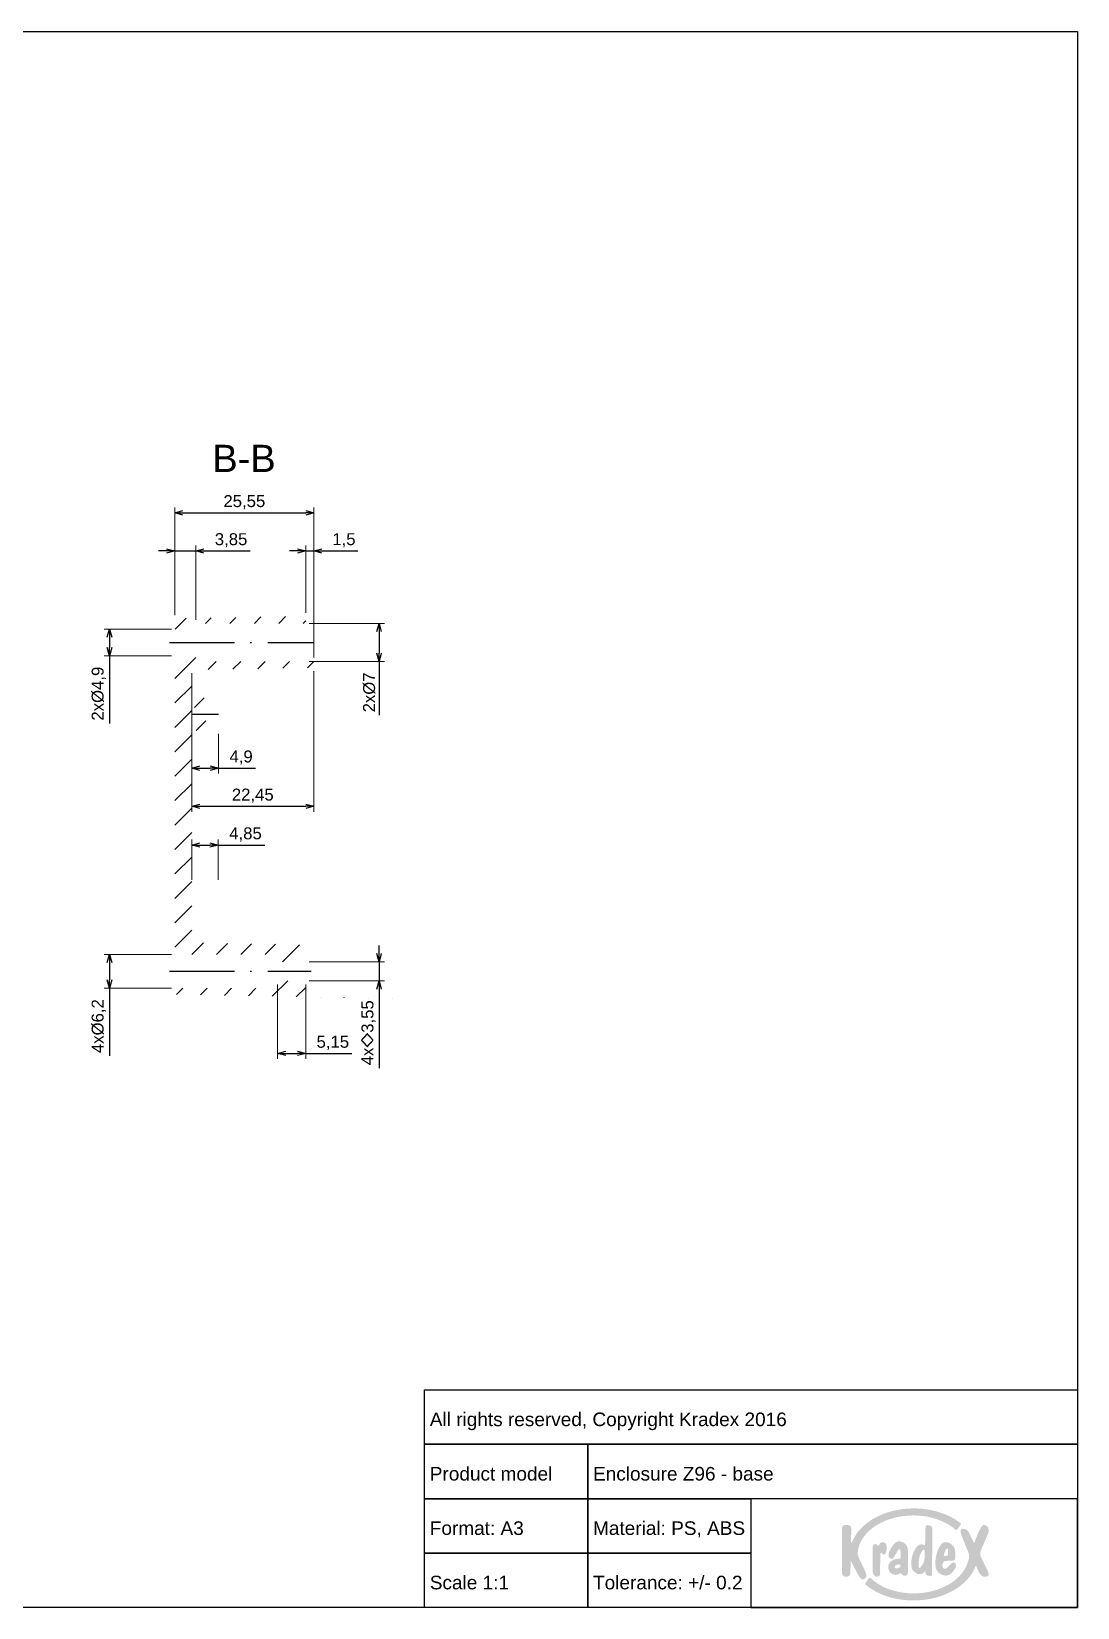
# Paper-space layout 'Base' of a CAD drawing. Header units: millimetres. Extents: x 0 to 414, y 1 to 290.
# Drawn here: x 221.3 to 413.5, y 0.5 to 290.2 of the extents above; entities that cross this region are included whole.
import ezdxf

# ---------------------------------------------------------------- set-up
doc = ezdxf.new("R2010")
doc.units = ezdxf.units.MM
doc.linetypes.add('ACAD_ISO10W100', pattern=[18, 12, -3, 0, -3])
for name, color, linetype, lineweight in [('MD_Annotation', 7, 'Continuous', 25), ('MD_Axes', 7, 'ACAD_ISO10W100', 25), ('MD_Hatching', 7, 'Continuous', 25)]:
    doc.layers.add(name, color=color, linetype=linetype, lineweight=lineweight)
doc.layers.add('Tabelka', color=7, linetype='Continuous')
doc.styles.get("Standard").update_dxf_attribs({"font": 'arial.ttf'})
doc.dimstyles.new('ISO-25', dxfattribs={"dimtxt": 2.2, "dimasz": 1.5, "dimexe": 1, "dimexo": 0.625, "dimtad": 1, "dimrnd": 0.05, "dimtxsty": 'Standard', "dimblk": 'OPEN30', "dimcen": 2.5, "dimadec": 0, "dimazin": 0, "dimtfac": 1, "dimtmove": 0, "dimatfit": 3, "dimfxl": 1, "dimlwe": 18, "dimarcsym": 0})

# ---------------------------------------------------------------- blocks, each defined once
blk = doc.blocks.new('_Open30')
at = {"color": 0, "linetype": 'ByBlock', "lineweight": -2}
for p, q in [((-1, 0.27), (0, 0)), ((0, 0), (-1, -0.27)), ((0, 0), (-1, 0))]:
    blk.add_line(p, q, dxfattribs=at)
blk = doc.blocks.new('*D53')
at = {"layer": 'Defpoints', "color": 0, "transparency": 16777216}
for p in [(247.62, 180.37), (235.62, 175.47), (247.62, 175.47)]:
    blk.add_point(p, dxfattribs=at)
at = {"layer": 'MD_Annotation', "color": 0, "lineweight": 18, "transparency": 16777216}
for p, q in [((247, 180.37), (234.62, 180.37)), ((247, 175.47), (234.62, 175.47))]:
    blk.add_line(p, q, dxfattribs=at)
at = {"layer": 'MD_Annotation', "color": 0, "lineweight": -2, "transparency": 16777216}
for p, q in [((235.62, 178.87), (235.62, 176.97)), ((235.62, 175.47), (235.62, 163.03))]:
    blk.add_line(p, q, dxfattribs=at)
at = {"layer": 'MD_Annotation', "color": 0, "lineweight": -2, "transparency": 16777216, "xscale": 1.5, "yscale": 1.5, "zscale": 1.5}
for p, rotation in [((235.62, 180.37), 90), ((235.62, 175.47), 270)]:
    blk.add_blockref('_Open30', p, dxfattribs=dict(at, rotation=rotation))
at = {"layer": 'MD_Annotation', "color": 0, "transparency": 16777216, "insert": (233.64, 168.5), "char_height": 2.2, "attachment_point": 5, "rotation": 90}
blk.add_mtext('2x%%C4,9', dxfattribs=at)
blk = doc.blocks.new('*D54')
at = {"layer": 'Defpoints', "color": 0, "transparency": 16777216}
for p in [(271.67, 181.42), (271.67, 174.42), (285.17, 174.42)]:
    blk.add_point(p, dxfattribs=at)
at = {"layer": 'MD_Annotation', "color": 0, "lineweight": 18, "transparency": 16777216}
for p, q in [((272.3, 181.42), (286.17, 181.42)), ((272.3, 174.42), (286.17, 174.42))]:
    blk.add_line(p, q, dxfattribs=at)
at = {"layer": 'MD_Annotation', "color": 0, "lineweight": -2, "transparency": 16777216}
for p, q in [((285.17, 179.92), (285.17, 175.92)), ((285.17, 174.42), (285.17, 164.55))]:
    blk.add_line(p, q, dxfattribs=at)
at = {"layer": 'MD_Annotation', "color": 0, "lineweight": -2, "transparency": 16777216, "xscale": 1.5, "yscale": 1.5, "zscale": 1.5}
for p, rotation in [((285.17, 181.42), 90), ((285.17, 174.42), 270)]:
    blk.add_blockref('_Open30', p, dxfattribs=dict(at, rotation=rotation))
at = {"layer": 'MD_Annotation', "color": 0, "transparency": 16777216, "insert": (283.36, 168.73), "char_height": 2.2, "attachment_point": 5, "rotation": 90}
blk.add_mtext('2x%%C7', dxfattribs=at)
blk = doc.blocks.new('*D55')
at = {"layer": 'Defpoints', "color": 0, "transparency": 16777216}
for p in [(247.62, 120.57), (235.62, 114.37), (247.62, 114.37)]:
    blk.add_point(p, dxfattribs=at)
at = {"layer": 'MD_Annotation', "color": 0, "lineweight": 18, "transparency": 16777216}
for p, q in [((247, 120.57), (234.62, 120.57)), ((247, 114.37), (234.62, 114.37))]:
    blk.add_line(p, q, dxfattribs=at)
at = {"layer": 'MD_Annotation', "color": 0, "lineweight": -2, "transparency": 16777216}
for p, q in [((235.62, 119.07), (235.62, 115.87)), ((235.62, 114.37), (235.62, 101.91))]:
    blk.add_line(p, q, dxfattribs=at)
at = {"layer": 'MD_Annotation', "color": 0, "lineweight": -2, "transparency": 16777216, "xscale": 1.5, "yscale": 1.5, "zscale": 1.5}
for p, rotation in [((235.62, 120.57), 90), ((235.62, 114.37), 270)]:
    blk.add_blockref('_Open30', p, dxfattribs=dict(at, rotation=rotation))
at = {"layer": 'MD_Annotation', "color": 0, "transparency": 16777216, "insert": (233.64, 107.39), "char_height": 2.2, "attachment_point": 5, "rotation": 90}
blk.add_mtext('4x%%C6,2', dxfattribs=at)
blk = doc.blocks.new('*D56')
at = {"layer": 'Defpoints', "color": 0, "transparency": 16777216}
for p in [(271.67, 119.23), (271.67, 115.7), (285.17, 115.7)]:
    blk.add_point(p, dxfattribs=at)
at = {"layer": 'MD_Annotation', "color": 0, "lineweight": -2, "transparency": 16777216}
for p, q in [((285.17, 120.73), (285.17, 122.23)), ((285.17, 119.23), (285.17, 115.7)), ((285.17, 114.2), (285.17, 99.65))]:
    blk.add_line(p, q, dxfattribs=at)
at = {"layer": 'MD_Annotation', "color": 0, "lineweight": 18, "transparency": 16777216}
for p, q in [((272.3, 119.23), (286.17, 119.23)), ((272.3, 115.7), (286.17, 115.7))]:
    blk.add_line(p, q, dxfattribs=at)
at = {"layer": 'MD_Annotation', "color": 0, "lineweight": -2, "transparency": 16777216, "xscale": 1.5, "yscale": 1.5, "zscale": 1.5}
for p, rotation in [((285.17, 119.23), 270), ((285.17, 115.7), 90)]:
    blk.add_blockref('_Open30', p, dxfattribs=dict(at, rotation=rotation))
at = {"layer": 'MD_Annotation', "color": 0, "transparency": 16777216, "insert": (283.22, 106.17), "char_height": 2.2, "attachment_point": 5, "rotation": 90}
blk.add_mtext('4x{\\W1.8;◊}3,55', dxfattribs=at)
blk = doc.blocks.new('*D57')
at = {"layer": 'Defpoints', "color": 0, "transparency": 16777216}
for p in [(251.47, 194.74), (247.62, 182.32), (251.47, 181.42)]:
    blk.add_point(p, dxfattribs=at)
at = {"layer": 'MD_Annotation', "color": 0, "lineweight": -2, "transparency": 16777216}
for p, q in [((246.12, 194.74), (244.62, 194.74)), ((247.62, 194.74), (251.47, 194.74)), ((252.97, 194.74), (261.45, 194.74))]:
    blk.add_line(p, q, dxfattribs=at)
at = {"layer": 'MD_Annotation', "color": 0, "lineweight": 18, "transparency": 16777216}
for p, q in [((247.62, 182.94), (247.62, 195.74)), ((251.47, 182.04), (251.47, 195.74))]:
    blk.add_line(p, q, dxfattribs=at)
at = {"layer": 'MD_Annotation', "color": 0, "lineweight": -2, "transparency": 16777216, "xscale": 1.5, "yscale": 1.5, "zscale": 1.5}
blk.add_blockref('_Open30', (247.62, 194.74), dxfattribs=at)
at = {"layer": 'MD_Annotation', "color": 0, "lineweight": -2, "transparency": 16777216, "xscale": 1.5, "yscale": 1.5, "zscale": 1.5, "rotation": 180}
blk.add_blockref('_Open30', (251.47, 194.74), dxfattribs=at)
at = {"layer": 'MD_Annotation', "color": 0, "transparency": 16777216, "insert": (257.96, 196.69), "char_height": 2.2, "attachment_point": 5}
blk.add_mtext('3,85', dxfattribs=at)
blk = doc.blocks.new('*D58')
at = {"layer": 'Defpoints', "color": 0, "transparency": 16777216}
for p in [(273.17, 201.74), (247.62, 182.32), (273.17, 174.54)]:
    blk.add_point(p, dxfattribs=at)
at = {"layer": 'MD_Annotation', "color": 0, "lineweight": 18, "transparency": 16777216}
for p, q in [((247.62, 182.94), (247.62, 202.74)), ((273.17, 175.17), (273.17, 202.74))]:
    blk.add_line(p, q, dxfattribs=at)
at = {"layer": 'MD_Annotation', "color": 0, "lineweight": -2, "transparency": 16777216}
blk.add_line((249.12, 201.74), (271.67, 201.74), dxfattribs=at)
at = {"layer": 'MD_Annotation', "color": 0, "lineweight": -2, "transparency": 16777216, "xscale": 1.5, "yscale": 1.5, "zscale": 1.5, "rotation": 180}
blk.add_blockref('_Open30', (247.62, 201.74), dxfattribs=at)
at = {"layer": 'MD_Annotation', "color": 0, "lineweight": -2, "transparency": 16777216, "xscale": 1.5, "yscale": 1.5, "zscale": 1.5}
blk.add_blockref('_Open30', (273.17, 201.74), dxfattribs=at)
at = {"layer": 'MD_Annotation', "color": 0, "transparency": 16777216, "insert": (260.4, 203.69), "char_height": 2.2, "attachment_point": 5}
blk.add_mtext('25,55', dxfattribs=at)
blk = doc.blocks.new('*D59')
at = {"layer": 'Defpoints', "color": 0, "transparency": 16777216}
for p in [(273.17, 194.74), (271.67, 182.74), (273.17, 174.54)]:
    blk.add_point(p, dxfattribs=at)
at = {"layer": 'MD_Annotation', "color": 0, "lineweight": -2, "transparency": 16777216}
for p, q in [((270.17, 194.74), (268.67, 194.74)), ((271.67, 194.74), (273.17, 194.74)), ((274.67, 194.74), (281.24, 194.74))]:
    blk.add_line(p, q, dxfattribs=at)
at = {"layer": 'MD_Annotation', "color": 0, "lineweight": 18, "transparency": 16777216}
for p, q in [((271.67, 183.37), (271.67, 195.74)), ((273.17, 175.17), (273.17, 195.74))]:
    blk.add_line(p, q, dxfattribs=at)
at = {"layer": 'MD_Annotation', "color": 0, "lineweight": -2, "transparency": 16777216, "xscale": 1.5, "yscale": 1.5, "zscale": 1.5}
blk.add_blockref('_Open30', (271.67, 194.74), dxfattribs=at)
at = {"layer": 'MD_Annotation', "color": 0, "lineweight": -2, "transparency": 16777216, "xscale": 1.5, "yscale": 1.5, "zscale": 1.5, "rotation": 180}
blk.add_blockref('_Open30', (273.17, 194.74), dxfattribs=at)
at = {"layer": 'MD_Annotation', "color": 0, "transparency": 16777216, "insert": (278.7, 196.69), "char_height": 2.2, "attachment_point": 5}
blk.add_mtext('1,5', dxfattribs=at)
blk = doc.blocks.new('*D60')
at = {"layer": 'Defpoints', "color": 0, "transparency": 16777216}
for p in [(250.72, 172.87), (273.17, 173.24), (273.17, 147.79)]:
    blk.add_point(p, dxfattribs=at)
at = {"layer": 'MD_Annotation', "color": 0, "lineweight": 18, "transparency": 16777216}
for p, q in [((250.72, 172.24), (250.72, 146.79)), ((273.17, 172.62), (273.17, 146.79))]:
    blk.add_line(p, q, dxfattribs=at)
at = {"layer": 'MD_Annotation', "color": 0, "lineweight": -2, "transparency": 16777216}
blk.add_line((252.22, 147.79), (271.67, 147.79), dxfattribs=at)
at = {"layer": 'MD_Annotation', "color": 0, "lineweight": -2, "transparency": 16777216, "xscale": 1.5, "yscale": 1.5, "zscale": 1.5, "rotation": 180}
blk.add_blockref('_Open30', (250.72, 147.79), dxfattribs=at)
at = {"layer": 'MD_Annotation', "color": 0, "lineweight": -2, "transparency": 16777216, "xscale": 1.5, "yscale": 1.5, "zscale": 1.5}
blk.add_blockref('_Open30', (273.17, 147.79), dxfattribs=at)
at = {"layer": 'MD_Annotation', "color": 0, "transparency": 16777216, "insert": (261.95, 149.74), "char_height": 2.2, "attachment_point": 5}
blk.add_mtext('22,45', dxfattribs=at)
blk = doc.blocks.new('*D61')
at = {"layer": 'Defpoints', "color": 0, "transparency": 16777216}
for p in [(250.72, 161.72), (255.62, 161.72), (255.62, 154.81)]:
    blk.add_point(p, dxfattribs=at)
at = {"layer": 'MD_Annotation', "color": 0, "lineweight": 18, "transparency": 16777216}
for p, q in [((250.72, 161.09), (250.72, 153.81)), ((255.62, 161.09), (255.62, 153.81))]:
    blk.add_line(p, q, dxfattribs=at)
at = {"layer": 'MD_Annotation', "color": 0, "lineweight": -2, "transparency": 16777216}
for p, q in [((252.22, 154.81), (254.12, 154.81)), ((255.62, 154.81), (262.47, 154.81))]:
    blk.add_line(p, q, dxfattribs=at)
at = {"layer": 'MD_Annotation', "color": 0, "lineweight": -2, "transparency": 16777216, "xscale": 1.5, "yscale": 1.5, "zscale": 1.5, "rotation": 180}
blk.add_blockref('_Open30', (250.72, 154.81), dxfattribs=at)
at = {"layer": 'MD_Annotation', "color": 0, "lineweight": -2, "transparency": 16777216, "xscale": 1.5, "yscale": 1.5, "zscale": 1.5}
blk.add_blockref('_Open30', (255.62, 154.81), dxfattribs=at)
at = {"layer": 'MD_Annotation', "color": 0, "transparency": 16777216, "insert": (259.8, 156.75), "char_height": 2.2, "attachment_point": 5}
blk.add_mtext('4,9', dxfattribs=at)
blk = doc.blocks.new('*D62')
at = {"layer": 'Defpoints', "color": 0, "transparency": 16777216}
for p in [(255.57, 140.67), (250.72, 133.67), (255.57, 133.67)]:
    blk.add_point(p, dxfattribs=at)
at = {"layer": 'MD_Annotation', "color": 0, "lineweight": 18, "transparency": 16777216}
for p, q in [((250.72, 134.29), (250.72, 141.67)), ((255.57, 134.29), (255.57, 141.67))]:
    blk.add_line(p, q, dxfattribs=at)
at = {"layer": 'MD_Annotation', "color": 0, "lineweight": -2, "transparency": 16777216}
for p, q in [((252.22, 140.67), (254.07, 140.67)), ((255.57, 140.67), (264.14, 140.67))]:
    blk.add_line(p, q, dxfattribs=at)
at = {"layer": 'MD_Annotation', "color": 0, "lineweight": -2, "transparency": 16777216, "xscale": 1.5, "yscale": 1.5, "zscale": 1.5, "rotation": 180}
blk.add_blockref('_Open30', (250.72, 140.67), dxfattribs=at)
at = {"layer": 'MD_Annotation', "color": 0, "lineweight": -2, "transparency": 16777216, "xscale": 1.5, "yscale": 1.5, "zscale": 1.5}
blk.add_blockref('_Open30', (255.57, 140.67), dxfattribs=at)
at = {"layer": 'MD_Annotation', "color": 0, "transparency": 16777216, "insert": (260.61, 142.62), "char_height": 2.2, "attachment_point": 5}
blk.add_mtext('4,85', dxfattribs=at)
blk = doc.blocks.new('*D63')
at = {"layer": 'Defpoints', "color": 0, "transparency": 16777216}
for p in [(266.52, 115.7), (271.67, 115.7), (271.67, 102.37)]:
    blk.add_point(p, dxfattribs=at)
at = {"layer": 'MD_Annotation', "color": 0, "lineweight": 18, "transparency": 16777216}
for p, q in [((266.52, 115.07), (266.52, 101.37)), ((271.67, 115.07), (271.67, 101.37))]:
    blk.add_line(p, q, dxfattribs=at)
at = {"layer": 'MD_Annotation', "color": 0, "lineweight": -2, "transparency": 16777216}
for p, q in [((268.02, 102.37), (270.17, 102.37)), ((271.67, 102.37), (280.15, 102.37))]:
    blk.add_line(p, q, dxfattribs=at)
at = {"layer": 'MD_Annotation', "color": 0, "lineweight": -2, "transparency": 16777216, "xscale": 1.5, "yscale": 1.5, "zscale": 1.5, "rotation": 180}
blk.add_blockref('_Open30', (266.52, 102.37), dxfattribs=at)
at = {"layer": 'MD_Annotation', "color": 0, "lineweight": -2, "transparency": 16777216, "xscale": 1.5, "yscale": 1.5, "zscale": 1.5}
blk.add_blockref('_Open30', (271.67, 102.37), dxfattribs=at)
at = {"layer": 'MD_Annotation', "color": 0, "transparency": 16777216, "insert": (276.66, 104.31), "char_height": 2.2, "attachment_point": 5}
blk.add_mtext('5,15', dxfattribs=at)

psp = doc.layouts.new('Base')

# ---------------------------------------------------------------- hatches: boundary and pattern name
at = {"layer": 'MD_Hatching'}
h = psp.add_hatch(dxfattribs=at)
h.set_pattern_fill('ANSI31', color=256, style=0)
h.paths.add_polyline_path([(251.471, 180.365), (251.471, 181.415), (271.671, 181.415), (271.671, 182.74), (247.621, 182.315), (247.621, 180.365)], flags=0)
edge = h.paths.add_edge_path(flags=0)
edge.add_line((250.721, 127.418), (247.621, 127.418))
edge.add_line((247.621, 127.418), (247.621, 120.565))
edge.add_line((247.621, 120.565), (266.521, 120.565))
edge.add_line((266.521, 120.565), (266.521, 119.233))
edge.add_line((266.521, 119.233), (271.671, 119.233))
edge.add_line((271.671, 119.233), (271.671, 121.04))
edge.add_line((271.671, 121.04), (273.171, 121.04))
edge.add_line((273.171, 121.04), (273.171, 122.34))
edge.add_line((273.171, 122.34), (271.689, 122.34))
edge.add_ellipse((271.689, 124.34), major_axis=(0, -2), ratio=1, start_angle=-1.02547, end_angle=0, ccw=False)
edge.add_line((271.653, 122.34), (250.721, 122.715))
edge.add_line((250.721, 122.715), (250.721, 127.418))
edge = h.paths.add_edge_path(flags=0)
edge.add_line((247.621, 171.149), (250.721, 171.149))
edge.add_line((250.721, 171.149), (250.721, 172.865))
edge.add_line((250.721, 172.865), (271.653, 173.24))
edge.add_ellipse((271.689, 171.24), major_axis=(-0.036, 2), ratio=1, start_angle=-1.02547, end_angle=0, ccw=False)
edge.add_line((271.689, 173.24), (273.171, 173.24))
edge.add_line((273.171, 173.24), (273.171, 174.54))
edge.add_line((273.171, 174.54), (271.671, 174.54))
edge.add_line((271.671, 174.54), (271.671, 174.415))
edge.add_line((271.671, 174.415), (251.471, 174.415))
edge.add_line((251.471, 174.415), (251.471, 175.465))
edge.add_line((251.471, 175.465), (247.621, 175.465))
edge.add_line((247.621, 175.465), (247.621, 171.149))
edge = h.paths.add_edge_path(flags=0)
edge.add_line((266.521, 114.365), (247.621, 114.365))
edge.add_line((247.621, 114.365), (247.621, 113.214))
edge.add_ellipse((289.75, 117.421), major_axis=(-300.667, 5.313), ratio=0.0166271, start_angle=81.96211, end_angle=86.56956)
edge.add_line((271.671, 112.749), (271.671, 115.697))
edge.add_line((271.671, 115.697), (266.521, 115.697))
edge.add_line((266.521, 115.697), (266.521, 114.365))
h.paths.add_polyline_path([(247.621, 127.418), (250.721, 127.418), (250.721, 161.72), (255.621, 161.72), (255.621, 163.495), (250.721, 163.495), (250.721, 165.945), (255.621, 165.945), (255.621, 167.72), (250.721, 167.72), (250.721, 171.149), (247.621, 171.149)], flags=0)
at = {"layer": 'Tabelka', "true_color": 0x00539f}
h = psp.add_hatch(color=154, dxfattribs=at)
h.dxf.hatch_style = 2
edge = h.paths.add_edge_path()
edge.add_spline(control_points=[(374.434, 7.303), (374.434, 7.303), (373.493, 9.32), (373.493, 9.32), (373.009, 10.334), (373.118, 10.427), (373.125, 10.708), (373.136, 10.836), (373.18, 11.082), (373.254, 11.451), (374.129, 14.941), (378.332, 17.452), (383.413, 17.452), (386.521, 17.452), (389.292, 16.422), (391.122, 14.82), (391.194, 14.757), (391.285, 14.731), (391.35, 14.82), (391.39, 14.876), (392.02, 15.709), (392.062, 15.763), (392.129, 15.848), (392.147, 15.944), (392.029, 16.036), (389.885, 17.703), (386.817, 18.743), (383.413, 18.743), (378.344, 18.743), (374.024, 16.432), (372.378, 13.194), (372.331, 13.098), (372.32, 13.071), (372.264, 12.958), (371.974, 12.256), (371.894, 12.143), (371.907, 12.942), (371.907, 12.942), (371.937, 15.079), (371.937, 15.079), (371.945, 15.585), (371.555, 15.714), (370.929, 15.699), (370.456, 15.689), (370.249, 15.486), (370.248, 15.135), (370.248, 15.135), (370.219, 6.955), (370.219, 6.955), (370.218, 6.567), (370.487, 6.184), (370.996, 6.166), (371.532, 6.148), (371.728, 6.469), (371.74, 6.73), (371.791, 7.764), (371.818, 8.284), (371.818, 8.607), (371.804, 9.426), (371.923, 9.026), (372.099, 8.649), (372.474, 7.838), (372.999, 6.866), (373.534, 5.993), (373.714, 5.699), (374.093, 5.619), (374.399, 5.821), (374.981, 6.204), (374.618, 6.898), (374.434, 7.303), (374.434, 7.303), (374.434, 7.303), (374.434, 7.303)], knot_values=[0, 0, 0, 0, 1, 1, 1, 2, 2, 2, 3, 3, 3, 4, 4, 4, 5, 5, 5, 6, 6, 6, 7, 7, 7, 8, 8, 8, 9, 9, 9, 10, 10, 10, 11, 11, 11, 12, 12, 12, 13, 13, 13, 14, 14, 14, 15, 15, 15, 16, 16, 16, 17, 17, 17, 18, 18, 18, 19, 19, 19, 20, 20, 20, 21, 21, 21, 22, 22, 22, 23, 23, 23, 24, 24, 24, 24], degree=3, periodic=0)
edge = h.paths.add_edge_path()
edge.add_spline(control_points=[(377.59, 10.426), (377.821, 9.999), (378.416, 10.388), (378.416, 11.023), (378.416, 11.174), (378.416, 11.818), (378.416, 11.818), (378.416, 12.291), (378.107, 12.518), (377.782, 12.518), (377.432, 12.518), (377.251, 12.424), (377.146, 12.246), (377.105, 12.176), (377.061, 11.859), (376.883, 11.877), (376.708, 11.894), (376.66, 12.175), (376.354, 12.181), (376.101, 12.181), (375.882, 12.052), (375.882, 11.527), (375.882, 11.527), (375.882, 7.139), (375.882, 7.139), (375.882, 6.77), (376.089, 6.203), (376.632, 6.203), (377.134, 6.203), (377.245, 6.487), (377.25, 6.687), (377.25, 6.687), (377.242, 8.886), (377.263, 9.98), (377.276, 10.642), (377.339, 10.89), (377.59, 10.426), (377.59, 10.426), (377.59, 10.426), (377.59, 10.426)], knot_values=[0, 0, 0, 0, 1, 1, 1, 2, 2, 2, 3, 3, 3, 4, 4, 4, 5, 5, 5, 6, 6, 6, 7, 7, 7, 8, 8, 8, 9, 9, 9, 10, 10, 10, 11, 11, 11, 12, 12, 12, 13, 13, 13, 13], degree=3, periodic=0)
edge = h.paths.add_edge_path()
edge.add_spline(control_points=[(380.147, 9.451), (379.559, 9.328), (378.798, 8.82), (378.742, 8.065), (378.669, 7.075), (379.527, 6.317), (380.455, 6.577), (380.921, 6.707), (380.914, 7.052), (381.149, 6.741), (381.271, 6.58), (381.437, 6.381), (381.749, 6.381), (382.093, 6.381), (382.27, 6.505), (382.325, 6.813), (382.396, 7.218), (382.349, 11.052), (382.327, 11.191), (382.255, 11.637), (382.116, 11.995), (381.846, 12.241), (381.573, 12.489), (380.994, 12.741), (380.615, 12.688), (379.91, 12.591), (379.343, 11.613), (379.079, 11.087), (378.983, 10.895), (378.597, 10.063), (378.886, 9.774), (378.886, 9.774), (379.05, 9.61), (379.05, 9.61), (379.291, 9.369), (379.601, 9.484), (379.73, 9.7), (379.73, 9.7), (380.271, 10.602), (380.537, 11.057), (380.636, 11.226), (381.036, 11.74), (381.039, 10.036), (381.041, 9.185), (380.808, 9.588), (380.147, 9.451), (380.147, 9.451), (380.147, 9.451), (380.147, 9.451)], knot_values=[0, 0, 0, 0, 1, 1, 1, 2, 2, 2, 3, 3, 3, 4, 4, 4, 5, 5, 5, 6, 6, 6, 7, 7, 7, 8, 8, 8, 9, 9, 9, 10, 10, 10, 11, 11, 11, 12, 12, 12, 13, 13, 13, 14, 14, 14, 15, 15, 15, 16, 16, 16, 16], degree=3, periodic=0)
edge = h.paths.add_edge_path()
edge.add_spline(control_points=[(380.533, 7.741), (380.152, 7.697), (379.659, 7.781), (380.019, 8.168), (380.247, 8.412), (380.434, 8.431), (380.686, 8.463), (381.117, 8.517), (381.146, 7.813), (380.533, 7.741)], knot_values=[0, 0, 0, 0, 1, 1, 1, 2, 2, 2, 3, 3, 3, 3], degree=3, periodic=0)
edge = h.paths.add_edge_path()
edge.add_spline(control_points=[(386.418, 6.32), (386.708, 6.32), (386.77, 6.394), (386.772, 6.601), (386.772, 6.601), (386.854, 15.048), (386.854, 15.048), (386.859, 15.52), (386.293, 15.667), (385.993, 15.667), (385.747, 15.667), (385.594, 15.566), (385.588, 15.293), (385.588, 15.293), (385.507, 11.878), (385.507, 11.878), (384.1, 13.016), (382.981, 10.305), (382.981, 8.931), (382.981, 7.557), (383.077, 7.454), (383.489, 7.112), (383.815, 6.843), (384.108, 6.657), (384.48, 6.657), (384.755, 6.657), (384.927, 6.704), (385.217, 6.926), (385.506, 7.147), (385.591, 7.162), (385.591, 7.162), (385.591, 7.162), (385.591, 6.871), (385.591, 6.871), (385.591, 6.577), (385.941, 6.32), (386.418, 6.32)], knot_values=[0, 0, 0, 0, 1, 1, 1, 2, 2, 2, 3, 3, 3, 4, 4, 4, 5, 5, 5, 6, 6, 6, 7, 7, 7, 8, 8, 8, 9, 9, 9, 10, 10, 10, 11, 11, 11, 12, 12, 12, 12], degree=3, periodic=0)
edge = h.paths.add_edge_path()
edge.add_spline(control_points=[(385.152, 8.642), (384.401, 7.401), (384.328, 7.552), (384.328, 8.509), (384.328, 10.092), (384.942, 11.136), (385.289, 11.136), (385.37, 11.136), (385.423, 11.052), (385.423, 10.876), (385.423, 10.139), (385.498, 9.213), (385.152, 8.642), (385.152, 8.642), (385.152, 8.642), (385.152, 8.642)], knot_values=[0, 0, 0, 0, 1, 1, 1, 2, 2, 2, 3, 3, 3, 4, 4, 4, 5, 5, 5, 5], degree=3, periodic=0)
edge = h.paths.add_edge_path()
edge.add_spline(control_points=[(389.526, 9.107), (389.526, 9.107), (390.651, 9.148), (390.651, 9.148), (390.934, 9.181), (391.034, 9.251), (391.034, 9.581), (391.034, 9.581), (391.034, 10.798), (391.034, 10.798), (391.034, 11.46), (390.605, 11.965), (390.356, 12.157), (390.11, 12.347), (389.631, 12.563), (389.243, 12.546), (388.515, 12.538), (388.015, 11.557), (387.792, 10.886), (387.536, 10.119), (387.388, 9.57), (387.388, 8.493), (387.388, 7.417), (387.941, 6.931), (388.166, 6.782), (388.955, 6.261), (389.759, 6.287), (390.23, 6.759), (390.533, 7.061), (390.964, 7.442), (391.164, 8.015), (391.226, 8.17), (391.229, 8.469), (391.056, 8.641), (390.866, 8.837), (390.623, 8.92), (390.365, 8.662), (390.365, 8.662), (389.574, 7.849), (389.574, 7.849), (389.111, 7.372), (388.552, 7.789), (388.706, 8.462), (388.834, 9.027), (389.1, 9.091), (389.526, 9.107)], knot_values=[0, 0, 0, 0, 1, 1, 1, 2, 2, 2, 3, 3, 3, 4, 4, 4, 5, 5, 5, 6, 6, 6, 7, 7, 7, 8, 8, 8, 9, 9, 9, 10, 10, 10, 11, 11, 11, 12, 12, 12, 13, 13, 13, 14, 14, 14, 15, 15, 15, 15], degree=3, periodic=0)
edge = h.paths.add_edge_path()
edge.add_spline(control_points=[(388.958, 10.25), (389.07, 10.554), (389.297, 11.4), (389.564, 11.39), (389.656, 11.387), (389.718, 11.273), (389.725, 11.104), (389.739, 10.767), (389.719, 10.674), (389.719, 10.409), (389.719, 10.206), (389.7, 10.111), (389.528, 10.053), (389.086, 9.904), (388.849, 9.956), (388.958, 10.25), (388.958, 10.25), (388.958, 10.25), (388.958, 10.25)], knot_values=[0, 0, 0, 0, 1, 1, 1, 2, 2, 2, 3, 3, 3, 4, 4, 4, 5, 5, 5, 6, 6, 6, 6], degree=3, periodic=0)
edge = h.paths.add_edge_path()
edge.add_spline(control_points=[(395.891, 9.561), (395.563, 10.226), (395.503, 10.456), (395.999, 11.6), (395.999, 11.6), (397.057, 14.044), (397.057, 14.044), (397.258, 14.508), (397.297, 15.112), (396.892, 15.439), (396.153, 16.037), (395.867, 15.617), (395.164, 13.976), (394.424, 12.246), (394.674, 12.094), (394.172, 13.026), (394.172, 13.026), (393.543, 14.341), (393.543, 14.341), (393.331, 14.787), (392.937, 14.919), (392.617, 14.981), (391.865, 15.128), (391.908, 14.487), (392.317, 13.474), (392.317, 13.474), (393.132, 11.453), (393.132, 11.453), (393.487, 10.575), (393.732, 10.193), (393.51, 9.356), (393.432, 9.061), (393.338, 8.781), (393.234, 8.51), (393.211, 8.451), (393.204, 8.436), (393.163, 8.333), (391.96, 5.332), (387.974, 3.12), (383.413, 3.12), (380.142, 3.12), (377.253, 4.203), (375.46, 5.979), (375.387, 6.049), (375.297, 6.053), (375.224, 5.975), (375.16, 5.883), (374.571, 5.002), (374.53, 4.932), (374.488, 4.863), (374.515, 4.767), (374.565, 4.726), (376.841, 2.837), (379.888, 1.829), (383.413, 1.829), (388.606, 1.829), (392.999, 4.26), (394.564, 7.617), (394.583, 7.657), (394.607, 7.71), (394.63, 7.766), (394.964, 8.713), (394.917, 7.757), (395.49, 6.834), (395.981, 6.041), (396.527, 6.139), (396.86, 6.213), (397.305, 6.312), (397.281, 6.751), (396.928, 7.464), (396.928, 7.464), (395.891, 9.561), (395.891, 9.561), (395.891, 9.561), (395.891, 9.561), (395.891, 9.561)], knot_values=[0, 0, 0, 0, 1, 1, 1, 2, 2, 2, 3, 3, 3, 4, 4, 4, 5, 5, 5, 6, 6, 6, 7, 7, 7, 8, 8, 8, 9, 9, 9, 10, 10, 10, 11, 11, 11, 12, 12, 12, 13, 13, 13, 14, 14, 14, 15, 15, 15, 16, 16, 16, 17, 17, 17, 18, 18, 18, 19, 19, 19, 20, 20, 20, 21, 21, 21, 22, 22, 22, 23, 23, 23, 24, 24, 24, 25, 25, 25, 25], degree=3, periodic=0)

# ---------------------------------------------------------------- linework, layer by layer
at = {"layer": 'MD_Axes'}
for p, q in [((246.621, 177.915), (273.156, 177.915)), ((250.721, 164.72), (255.621, 164.72)), ((246.621, 117.465), (272.671, 117.465))]:
    psp.add_line(p, q, dxfattribs=at)
at = {"layer": 'Tabelka'}
for points in [[(0.254, 290.205), (413.511, 290.205), (413.511, 0.533), (0.254, 0.533)], [(413.511, 30.533), (293.511, 30.533), (293.511, 40.533), (413.511, 40.533)], [(323.511, 20.533), (293.511, 20.533), (293.511, 30.533), (323.511, 30.533)], [(413.511, 20.533), (323.511, 20.533), (323.511, 30.533), (413.511, 30.533)], [(323.511, 10.533), (293.511, 10.533), (293.511, 20.533), (323.511, 20.533)], [(353.511, 10.533), (323.511, 10.533), (323.511, 20.533), (353.511, 20.533)], [(413.511, 20.533), (353.511, 20.533), (353.511, 0.533), (413.511, 0.533)], [(323.511, 0.533), (293.511, 0.533), (293.511, 10.533), (323.511, 10.533)], [(353.511, 0.533), (323.511, 0.533), (323.511, 10.533), (353.511, 10.533)]]:
    psp.add_lwpolyline(points, close=True, dxfattribs=at)

# ---------------------------------------------------------------- texts
at = {"insert": (293.511, 40.533), "char_height": 2.5, "attachment_point": 1}
psp.add_mtext_dynamic_manual_height_columns('\\P All rights reserved, Copyright Kradex 2016', width=120, gutter_width=12.5, heights=[0], dxfattribs=at)
at = {"layer": 'MD_Annotation', "color": 7, "insert": (260.344, 209.239), "char_height": 5, "width": 13.26057, "attachment_point": 8}
psp.add_mtext('B-B', dxfattribs=at)
at = {"layer": 'Tabelka', "char_height": 2.5, "attachment_point": 1}
for s, width, heights, insert in [('\\pi15;\\P\\pi0; Product model', 30, [9.962], (293.511, 30.533)), ('\\P Enclosure Z96 - base ', 90, [0], (323.511, 30.533)), ('\\P Format: A3', 30, [0], (293.511, 20.533)), ('\\P Material: PS, ABS', 30, [0], (323.511, 20.533)), ('\\P Scale 1:1', 30, [0], (293.511, 10.533)), ('\\P Tolerance: +/- 0.2', 30, [0], (323.511, 10.533))]:
    psp.add_mtext_dynamic_manual_height_columns(s, width=width, gutter_width=12.5, heights=heights, dxfattribs=dict(at, insert=insert))

# ---------------------------------------------------------------- dimensions: what is measured, and where the dimension line sits
at = {"layer": 'MD_Annotation'}
for base, p1, p2, picture, middle in [((273.171, 201.74), (247.621, 182.315), (273.171, 174.54), '*D58', (260.396, 203.687)), ((251.471, 194.74), (247.621, 182.315), (251.471, 181.415), '*D57', (257.961, 196.687)), ((273.171, 194.74), (271.671, 182.74), (273.171, 174.54), '*D59', (278.703, 196.687)), ((255.571, 140.669), (250.721, 133.67), (255.571, 133.67), '*D62', (260.606, 142.617))]:
    dim = psp.add_linear_dim(base=base, p1=p1, p2=p2, angle=180, dimstyle='ISO-25', override={"dimlfac": -1}, dxfattribs=at)
    dim.commit()
    dim.dimension.update_dxf_attribs({"geometry": picture, "text_midpoint": middle})
for base, p1, p2, angle, text, picture, middle in [((235.621, 175.465), (247.621, 180.365), (247.621, 175.465), 270, '2x%%C<>', '*D53', (233.638, 168.498)), ((285.171, 174.415), (271.671, 181.415), (271.671, 174.415), 90, '2x%%C<>', '*D54', (283.361, 168.732)), ((285.171, 115.697), (271.671, 119.233), (271.671, 115.697), 90, '4x{\\W1.8;◊}<>', '*D56', (283.224, 106.173)), ((235.621, 114.365), (247.621, 120.565), (247.621, 114.365), 270, '4x%%C<>', '*D55', (233.638, 107.386))]:
    dim = psp.add_linear_dim(base=base, p1=p1, p2=p2, angle=angle, text=text, dimstyle='ISO-25', override={"dimlfac": -1, "dimpost": ''}, dxfattribs=at)
    dim.commit()
    dim.dimension.update_dxf_attribs({"geometry": picture, "text_midpoint": middle})
for base, p1, p2, picture, middle in [((273.171, 147.79), (250.721, 172.865), (273.171, 173.24), '*D60', (261.946, 149.737)), ((255.621, 154.806), (250.721, 161.72), (255.621, 161.72), '*D61', (259.795, 156.753)), ((271.671, 102.365), (266.521, 115.697), (271.671, 115.697), '*D63', (276.661, 104.312))]:
    dim = psp.add_linear_dim(base=base, p1=p1, p2=p2, dimstyle='ISO-25', override={"dimlfac": -1}, dxfattribs=at)
    dim.commit()
    dim.dimension.update_dxf_attribs({"geometry": picture, "text_midpoint": middle})

doc.saveas('drawing.dxf')
